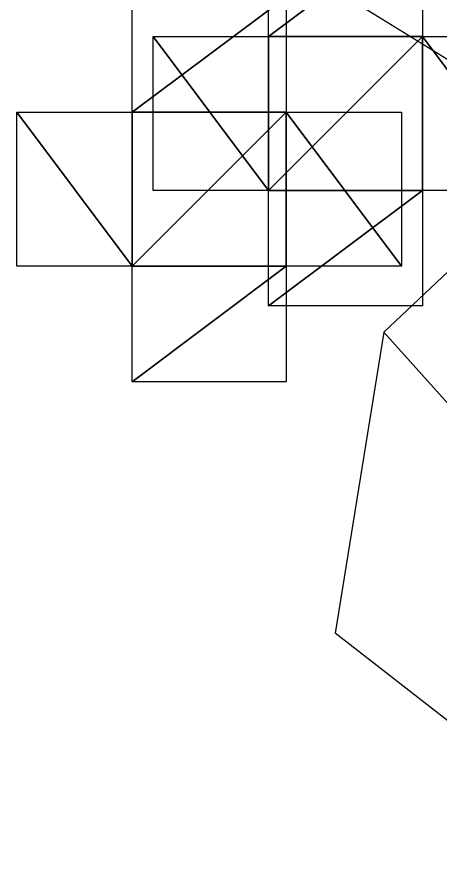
# Model space of a CAD drawing. Header units: metres. Extents: x -204 to 160, y -126 to 162.
# Drawn here: x -89.84 to -73.33, y -8.29 to 24.51 of the extents above; entities that cross this region are included whole.
import ezdxf

# ---------------------------------------------------------------- set-up
doc = ezdxf.new("R2010")
doc.units = ezdxf.units.M

msp = doc.modelspace()

# ---------------------------------------------------------------- linework, layer by layer
for p, q in [((-85.72359, 30.696587, -249.56717), (-67.73197, 19.568275, -249.09187)), ((-80.01752, 23.74234, -433.01532), (-80.01752, 28.24234, -433.01532)), ((-80.01752, 23.74234, -433.01532), (-80.01752, 28.24234, -433.01532)), ((-74.01752, 28.24234, -433.01532), (-74.01752, 23.74234, -433.01532)), ((-74.01752, 28.24234, -433.01532), (-74.01752, 23.74234, -433.01532)), ((-85.336426, 20.788513, -433.01532), (-85.336426, 25.288513, -433.01532)), ((-79.336426, 25.288513, -433.01532), (-79.336426, 20.788513, -433.01532)), ((-84.51752, 17.74234, -433.01532), (-84.51752, 23.74234, -433.01532)), ((-84.51752, 23.74234, -433.01532), (-80.01752, 23.74234, -433.01532)), ((-84.51752, 17.74234, -433.01532), (-84.51752, 23.74234, -433.01532)), ((-84.51752, 23.74234, -433.01532), (-80.01752, 23.74234, -433.01532)), ((-74.01752, 23.74234, -433.01532), (-69.51752, 23.74234, -433.01532)), ((-74.01752, 23.74234, -433.01532), (-69.51752, 23.74234, -433.01532)), ((-89.836426, 14.788513, -433.01532), (-89.836426, 20.788513, -433.01532)), ((-89.836426, 20.788513, -433.01532), (-85.336426, 20.788513, -433.01532)), ((-79.336426, 20.788513, -433.01532), (-74.836426, 20.788513, -433.01532)), ((-74.836426, 20.788513, -433.01532), (-74.836426, 14.788513, -433.01532)), ((-67.73197, 19.568275, -249.09187), (-75.52842, 12.223906, -234.33987)), ((-80.01752, 17.74234, -433.01532), (-84.51752, 17.74234, -433.01532)), ((-80.01752, 17.74234, -433.01532), (-84.51752, 17.74234, -433.01532)), ((-80.01752, 13.24234, -433.01532), (-80.01752, 17.74234, -433.01532)), ((-80.01752, 13.24234, -433.01532), (-80.01752, 17.74234, -433.01532)), ((-69.51752, 17.74234, -433.01532), (-74.01752, 17.74234, -433.01532)), ((-74.01752, 17.74234, -433.01532), (-74.01752, 13.24234, -433.01532)), ((-69.51752, 17.74234, -433.01532), (-74.01752, 17.74234, -433.01532)), ((-74.01752, 17.74234, -433.01532), (-74.01752, 13.24234, -433.01532)), ((-85.336426, 14.788513, -433.01532), (-89.836426, 14.788513, -433.01532)), ((-85.336426, 10.288513, -433.01532), (-85.336426, 14.788513, -433.01532)), ((-74.836426, 14.788513, -433.01532), (-79.336426, 14.788513, -433.01532)), ((-79.336426, 14.788513, -433.01532), (-79.336426, 10.288513, -433.01532)), ((-74.01752, 13.24234, -433.01532), (-80.01752, 13.24234, -433.01532)), ((-74.01752, 13.24234, -433.01532), (-80.01752, 13.24234, -433.01532)), ((-75.52842, 12.223906, -234.33987), (-77.416885, 0.4847765, -233.89755)), ((-75.52842, 12.223906, -234.33987), (-68.89032, 4.8287125, -215.95102)), ((-79.336426, 10.288513, -433.01532), (-85.336426, 10.288513, -433.01532)), ((-57.561813, -15.001169, -238.16144), (-77.416885, 0.4847765, -233.89755))]:
    msp.add_line(p, q)
for points in [[(-80.01752, 23.74234, -433.01532), (-80.01752, 28.24234, -433.01532), (-74.01752, 28.24234, -433.01532), (-74.01742, 28.24244, -433.01523)], [(-80.01752, 23.74234, -433.01532), (-80.01752, 28.24234, -433.01532), (-74.01752, 28.24234, -433.01532), (-74.01742, 28.24244, -433.01523)], [(-80.01752, 23.74234, -433.01532), (-74.01752, 28.24234, -433.01532), (-74.01752, 23.74234, -433.01532), (-74.01742, 23.74244, -433.01523)], [(-80.01752, 23.74234, -433.01532), (-74.01752, 28.24234, -433.01532), (-74.01752, 23.74234, -433.01532), (-74.01742, 23.74244, -433.01523)], [(-85.336426, 20.788513, -433.01532), (-85.336426, 25.288513, -433.01532), (-79.336426, 25.288513, -433.01532), (-79.33633, 25.288612, -433.01523)], [(-85.336426, 20.788513, -433.01532), (-79.336426, 25.288513, -433.01532), (-79.336426, 20.788513, -433.01532), (-79.33633, 20.788612, -433.01523)], [(-80.01752, 17.74234, -433.01532), (-84.51752, 17.74234, -433.01532), (-84.51752, 23.74234, -433.01532), (-84.51742, 23.74244, -433.01523)], [(-80.01752, 17.74234, -433.01532), (-84.51752, 23.74234, -433.01532), (-80.01752, 23.74234, -433.01532), (-80.01742, 23.74244, -433.01523)], [(-80.01752, 17.74234, -433.01532), (-84.51752, 17.74234, -433.01532), (-84.51752, 23.74234, -433.01532), (-84.51742, 23.74244, -433.01523)], [(-80.01752, 17.74234, -433.01532), (-84.51752, 23.74234, -433.01532), (-80.01752, 23.74234, -433.01532), (-80.01742, 23.74244, -433.01523)], [(-80.01752, 17.74234, -433.01532), (-80.01752, 23.74234, -433.01532), (-74.01752, 23.74234, -433.01532), (-74.01742, 23.74244, -433.01523)], [(-80.01752, 17.74234, -433.01532), (-80.01752, 23.74234, -433.01532), (-74.01752, 23.74234, -433.01532), (-74.01742, 23.74244, -433.01523)], [(-74.01752, 23.74234, -433.01532), (-74.01752, 17.74234, -433.01532), (-80.01752, 17.74234, -433.01532), (-80.01742, 17.74244, -433.01523)], [(-74.01752, 23.74234, -433.01532), (-74.01752, 17.74234, -433.01532), (-80.01752, 17.74234, -433.01532), (-80.01742, 17.74244, -433.01523)], [(-74.01752, 23.74234, -433.01532), (-69.51752, 23.74234, -433.01532), (-69.51752, 17.74234, -433.01532), (-69.51742, 17.74244, -433.01523)], [(-74.01752, 23.74234, -433.01532), (-69.51752, 17.74234, -433.01532), (-74.01752, 17.74234, -433.01532), (-74.01742, 17.74244, -433.01523)], [(-74.01752, 23.74234, -433.01532), (-69.51752, 23.74234, -433.01532), (-69.51752, 17.74234, -433.01532), (-69.51742, 17.74244, -433.01523)], [(-74.01752, 23.74234, -433.01532), (-69.51752, 17.74234, -433.01532), (-74.01752, 17.74234, -433.01532), (-74.01742, 17.74244, -433.01523)], [(-85.336426, 14.788513, -433.01532), (-89.836426, 14.788513, -433.01532), (-89.836426, 20.788513, -433.01532), (-89.83633, 20.788612, -433.01523)], [(-85.336426, 14.788513, -433.01532), (-89.836426, 20.788513, -433.01532), (-85.336426, 20.788513, -433.01532), (-85.33633, 20.788612, -433.01523)], [(-85.336426, 14.788513, -433.01532), (-85.336426, 20.788513, -433.01532), (-79.336426, 20.788513, -433.01532), (-79.33633, 20.788612, -433.01523)], [(-79.336426, 20.788513, -433.01532), (-79.336426, 14.788513, -433.01532), (-85.336426, 14.788513, -433.01532), (-85.33633, 14.788613, -433.01523)], [(-79.336426, 20.788513, -433.01532), (-74.836426, 20.788513, -433.01532), (-74.836426, 14.788513, -433.01532), (-74.83633, 14.788613, -433.01523)], [(-79.336426, 20.788513, -433.01532), (-74.836426, 14.788513, -433.01532), (-79.336426, 14.788513, -433.01532), (-79.33633, 14.788613, -433.01523)], [(-74.01752, 17.74234, -433.01532), (-80.01752, 13.24234, -433.01532), (-80.01752, 17.74234, -433.01532), (-80.01742, 17.74244, -433.01523)], [(-74.01752, 17.74234, -433.01532), (-80.01752, 13.24234, -433.01532), (-80.01752, 17.74234, -433.01532), (-80.01742, 17.74244, -433.01523)], [(-74.01752, 17.74234, -433.01532), (-74.01752, 13.24234, -433.01532), (-80.01752, 13.24234, -433.01532), (-80.01742, 13.24244, -433.01523)], [(-74.01752, 17.74234, -433.01532), (-74.01752, 13.24234, -433.01532), (-80.01752, 13.24234, -433.01532), (-80.01742, 13.24244, -433.01523)], [(-79.336426, 14.788513, -433.01532), (-85.336426, 10.288513, -433.01532), (-85.336426, 14.788513, -433.01532), (-85.33633, 14.788613, -433.01523)], [(-79.336426, 14.788513, -433.01532), (-79.336426, 10.288513, -433.01532), (-85.336426, 10.288513, -433.01532), (-85.33633, 10.288613, -433.01523)]]:
    msp.add_3dface(points)

doc.saveas('drawing.dxf')
